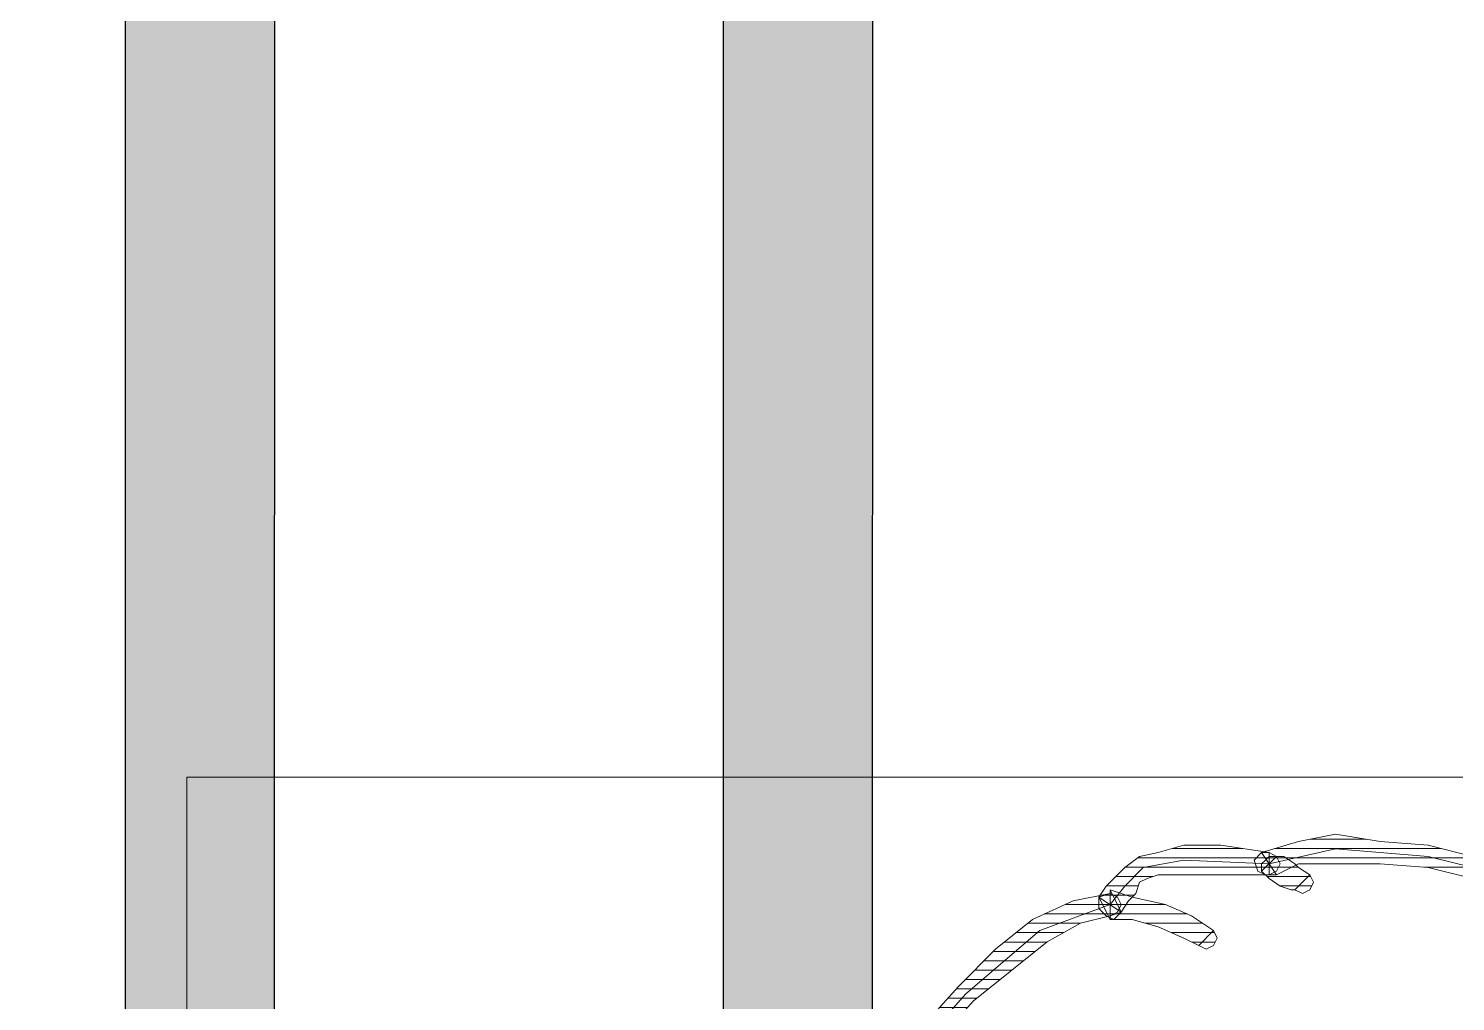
# Model space of a CAD drawing. Header units: centimetres. Extents: x 54005 to 61405, y 90310 to 94744.
# Drawn here: x 56645.34 to 56664.42, y 92062.99 to 92075.99 of the extents above; entities that cross this region are included whole.
import ezdxf

# ---------------------------------------------------------------- set-up
doc = ezdxf.new("R2010")
doc.units = ezdxf.units.CM
doc.header["$LTSCALE"] = 25
doc.layers.get('0').update_dxf_attribs({"lineweight": 0})
doc.layers.add('OC-Mutfak_Ekipman', color=252, linetype='Continuous')
pattern_1 = [(360, (-5108.51305, -673.59423), (1e-16, 0.125), [25])]

# ---------------------------------------------------------------- blocks, each defined once
blk = doc.blocks.new('ekmek')
at = {"layer": 'OC-Mutfak_Ekipman'}
h = blk.add_hatch(color=256, dxfattribs=at)
h.dxf.hatch_style = 1
h.paths.add_polyline_path([(2465.854, 3789.553, 0.414197), (2464.854, 3788.553), (2464.842, 3692.863, 0.41423), (2465.842, 3691.863, 0.414197), (2466.842, 3692.863), (2466.854, 3788.553, 0.41423)])
h.paths.add_polyline_path([(2457.854, 3789.554, 0.414197), (2456.854, 3788.554), (2456.842, 3692.864, 0.41423), (2457.842, 3691.864, 0.414197), (2458.842, 3692.864), (2458.854, 3788.554, 0.41423)])
h.paths.add_polyline_path([(2449.854, 3789.554, 0.414197), (2448.854, 3788.554), (2448.842, 3692.864, 0.41423), (2449.842, 3691.864, 0.414197), (2450.842, 3692.864), (2450.854, 3788.554, 0.41423)])
h.paths.add_polyline_path([(2441.854, 3789.555, 0.414197), (2440.854, 3788.555), (2440.842, 3692.865, 0.41423), (2441.842, 3691.865, 0.414197), (2442.842, 3692.865), (2442.854, 3788.555, 0.41423)])
h.paths.add_polyline_path([(2433.854, 3789.555, 0.414197), (2432.854, 3788.556), (2432.842, 3692.866, 0.41423), (2433.842, 3691.865, 0.414197), (2434.842, 3692.865), (2434.854, 3788.555, 0.41423)])
for p, q in [((2456.854, 3788.554), (2456.842, 3692.864)), ((2458.842, 3692.864), (2458.854, 3788.554)), ((2464.854, 3788.553), (2464.842, 3692.863)), ((2466.842, 3692.863), (2466.854, 3788.553))]:
    blk.add_line(p, q, dxfattribs=at)
blk = doc.blocks.new('by')
at = {"ltscale": 30}
h = blk.add_hatch(dxfattribs=at)
h.set_pattern_fill('DC_LINES', color=256, scale=0.1, style=0)
h.set_pattern_definition(pattern_1)
edge = h.paths.add_edge_path(flags=0)
edge.add_line((6364.836, 2248.352), (6364.736, 2248.352))
edge.add_line((6364.736, 2248.352), (6365.231, 2248.501))
edge.add_line((6365.231, 2248.501), (6365.726, 2248.6))
edge.add_line((6365.726, 2248.6), (6366.32, 2248.501))
edge.add_line((6366.32, 2248.501), (6366.963, 2248.451))
edge.add_line((6366.963, 2248.451), (6367.556, 2248.302))
edge.add_line((6367.556, 2248.302), (6368.2, 2248.153))
edge.add_line((6368.2, 2248.153), (6368.744, 2247.955))
edge.add_line((6368.744, 2247.955), (6369.139, 2247.806))
edge.add_line((6369.139, 2247.806), (6369.041, 2247.508))
edge.add_line((6369.041, 2247.508), (6368.645, 2247.657))
edge.add_line((6368.645, 2247.657), (6368.1, 2247.855))
edge.add_line((6368.1, 2247.855), (6367.556, 2248.004))
edge.add_line((6367.556, 2248.004), (6366.963, 2248.153))
edge.add_line((6366.963, 2248.153), (6366.32, 2248.203))
edge.add_line((6366.32, 2248.203), (6365.726, 2248.203))
edge.add_line((6365.726, 2248.203), (6365.231, 2248.203))
edge.add_line((6365.231, 2248.203), (6364.934, 2248.054))
edge.add_line((6364.934, 2248.054), (6364.836, 2248.054))
edge.add_line((6364.836, 2248.054), (6364.934, 2248.054))
edge.add_line((6364.934, 2248.054), (6364.786, 2248.054))
edge.add_line((6364.786, 2248.054), (6364.687, 2248.104))
edge.add_line((6364.687, 2248.104), (6364.637, 2248.253))
edge.add_line((6364.637, 2248.253), (6364.736, 2248.352))
h = blk.add_hatch(dxfattribs=at)
h.set_pattern_fill('DC_LINES', color=256, scale=0.1, style=0)
h.set_pattern_definition(pattern_1)
edge = h.paths.add_edge_path(flags=0)
edge.add_line((6369.041, 2247.508), (6368.645, 2247.657))
edge.add_line((6368.645, 2247.657), (6368.1, 2247.855))
edge.add_line((6368.1, 2247.855), (6367.556, 2248.004))
edge.add_line((6367.556, 2248.004), (6366.963, 2248.153))
edge.add_line((6366.963, 2248.153), (6366.32, 2248.203))
edge.add_line((6366.32, 2248.203), (6365.726, 2248.203))
edge.add_line((6365.726, 2248.203), (6365.231, 2248.203))
edge.add_line((6365.231, 2248.203), (6364.934, 2248.054))
edge.add_line((6364.934, 2248.054), (6364.736, 2248.352))
edge.add_line((6364.736, 2248.352), (6365.231, 2248.501))
edge.add_line((6365.231, 2248.501), (6365.726, 2248.6))
edge.add_line((6365.726, 2248.6), (6366.32, 2248.501))
edge.add_line((6366.32, 2248.501), (6366.963, 2248.451))
edge.add_line((6366.963, 2248.451), (6367.556, 2248.302))
edge.add_line((6367.556, 2248.302), (6368.2, 2248.153))
edge.add_line((6368.2, 2248.153), (6368.744, 2247.955))
edge.add_line((6368.744, 2247.955), (6369.139, 2247.806))
h = blk.add_hatch(dxfattribs=at)
h.set_pattern_fill('DC_LINES', color=256, scale=0.1, style=0)
h.set_pattern_definition(pattern_1)
edge = h.paths.add_edge_path(flags=0)
edge.add_line((6364.934, 2248.054), (6364.836, 2248.054))
edge.add_line((6364.836, 2248.054), (6364.192, 2248.054))
edge.add_line((6364.192, 2248.054), (6363.697, 2248.054))
edge.add_line((6363.697, 2248.054), (6363.351, 2248.054))
edge.add_line((6363.351, 2248.054), (6363.203, 2248.004))
edge.add_line((6363.203, 2248.004), (6363.104, 2247.955))
edge.add_line((6363.104, 2247.955), (6363.054, 2247.806))
edge.add_line((6363.054, 2247.806), (6362.955, 2247.706))
edge.add_line((6362.955, 2247.706), (6362.856, 2247.557))
edge.add_line((6362.856, 2247.557), (6362.559, 2247.756))
edge.add_line((6362.559, 2247.756), (6362.658, 2247.905))
edge.add_line((6362.658, 2247.905), (6362.758, 2248.004))
edge.add_line((6362.758, 2248.004), (6362.906, 2248.153))
edge.add_line((6362.906, 2248.153), (6363.104, 2248.302))
edge.add_line((6363.104, 2248.302), (6363.351, 2248.352))
edge.add_line((6363.351, 2248.352), (6363.697, 2248.451))
edge.add_line((6363.697, 2248.451), (6364.192, 2248.451))
edge.add_line((6364.192, 2248.451), (6364.836, 2248.352))
edge.add_line((6364.836, 2248.352), (6364.736, 2248.352))
edge.add_line((6364.736, 2248.352), (6364.836, 2248.352))
edge.add_line((6364.836, 2248.352), (6364.934, 2248.302))
edge.add_line((6364.934, 2248.302), (6364.984, 2248.203))
edge.add_line((6364.984, 2248.203), (6364.934, 2248.104))
edge.add_line((6364.934, 2248.104), (6364.836, 2248.054))
h = blk.add_hatch(dxfattribs=at)
h.set_pattern_fill('DC_LINES', color=256, scale=0.1, style=0)
h.set_pattern_definition(pattern_1)
edge = h.paths.add_edge_path(flags=0)
edge.add_line((6362.708, 2247.458), (6362.559, 2247.756))
edge.add_line((6362.559, 2247.756), (6362.658, 2247.905))
edge.add_line((6362.658, 2247.905), (6362.758, 2248.004))
edge.add_line((6362.758, 2248.004), (6362.906, 2248.153))
edge.add_line((6362.906, 2248.153), (6363.104, 2248.302))
edge.add_line((6363.104, 2248.302), (6363.351, 2248.352))
edge.add_line((6363.351, 2248.352), (6363.697, 2248.451))
edge.add_line((6363.697, 2248.451), (6364.192, 2248.451))
edge.add_line((6364.192, 2248.451), (6364.836, 2248.352))
edge.add_line((6364.836, 2248.352), (6364.836, 2248.054))
edge.add_line((6364.836, 2248.054), (6364.192, 2248.054))
edge.add_line((6364.192, 2248.054), (6363.697, 2248.054))
edge.add_line((6363.697, 2248.054), (6363.351, 2248.054))
edge.add_line((6363.351, 2248.054), (6363.203, 2248.004))
edge.add_line((6363.203, 2248.004), (6363.104, 2247.955))
edge.add_line((6363.104, 2247.955), (6363.054, 2247.806))
edge.add_line((6363.054, 2247.806), (6362.955, 2247.706))
edge.add_line((6362.955, 2247.706), (6362.856, 2247.557))
edge.add_line((6362.856, 2247.557), (6362.708, 2247.855))
edge.add_line((6362.708, 2247.855), (6362.856, 2247.557))
edge.add_line((6362.856, 2247.557), (6362.758, 2247.458))
edge.add_line((6362.758, 2247.458), (6362.658, 2247.508))
edge.add_line((6362.658, 2247.508), (6362.559, 2247.607))
edge.add_line((6362.559, 2247.607), (6362.559, 2247.756))
h = blk.add_hatch(dxfattribs=at)
h.set_pattern_fill('DC_LINES', color=256, scale=0.1, style=0)
h.set_pattern_definition(pattern_1)
edge = h.paths.add_edge_path(flags=0)
edge.add_line((6365.181, 2247.855), (6365.133, 2247.855))
edge.add_line((6365.133, 2247.855), (6364.984, 2247.905))
edge.add_line((6364.984, 2247.905), (6364.836, 2248.004))
edge.add_line((6364.836, 2248.004), (6364.736, 2248.104))
edge.add_line((6364.736, 2248.104), (6364.934, 2248.302))
edge.add_line((6364.934, 2248.302), (6365.033, 2248.302))
edge.add_line((6365.033, 2248.302), (6365.181, 2248.203))
edge.add_line((6365.181, 2248.203), (6365.231, 2248.153))
edge.add_line((6365.231, 2248.153), (6365.38, 2248.054))
h = blk.add_hatch(dxfattribs=at)
h.set_pattern_fill('DC_LINES', color=256, scale=0.1, style=0)
h.set_pattern_definition(pattern_1)
edge = h.paths.add_edge_path(flags=0)
edge.add_line((6365.38, 2248.054), (6365.429, 2247.955))
edge.add_line((6365.429, 2247.955), (6365.38, 2247.855))
edge.add_line((6365.38, 2247.855), (6365.281, 2247.806))
edge.add_line((6365.281, 2247.806), (6365.181, 2247.855))
h = blk.add_hatch(dxfattribs=at)
h.set_pattern_fill('DC_LINES', color=256, scale=0.1, style=0)
h.set_pattern_definition(pattern_1)
edge = h.paths.add_edge_path(flags=0)
edge.add_line((6362.856, 2247.557), (6362.708, 2247.508))
edge.add_line((6362.708, 2247.508), (6362.312, 2247.408))
edge.add_line((6362.312, 2247.408), (6361.867, 2247.16))
edge.add_line((6361.867, 2247.16), (6361.372, 2246.763))
edge.add_line((6361.372, 2246.763), (6360.878, 2246.365))
edge.add_line((6360.878, 2246.365), (6360.432, 2245.868))
edge.add_line((6360.432, 2245.868), (6360.086, 2245.421))
edge.add_line((6360.086, 2245.421), (6359.789, 2245.074))
edge.add_line((6359.789, 2245.074), (6359.64, 2244.875))
edge.add_line((6359.64, 2244.875), (6359.343, 2245.074))
edge.add_line((6359.343, 2245.074), (6359.492, 2245.272))
edge.add_line((6359.492, 2245.272), (6359.789, 2245.62))
edge.add_line((6359.789, 2245.62), (6360.234, 2246.067))
edge.add_line((6360.234, 2246.067), (6360.679, 2246.564))
edge.add_line((6360.679, 2246.564), (6361.175, 2247.061))
edge.add_line((6361.175, 2247.061), (6361.669, 2247.458))
edge.add_line((6361.669, 2247.458), (6362.214, 2247.706))
edge.add_line((6362.214, 2247.706), (6362.708, 2247.806))
edge.add_line((6362.708, 2247.806), (6362.559, 2247.756))
edge.add_line((6362.559, 2247.756), (6362.708, 2247.806))
edge.add_line((6362.708, 2247.806), (6362.806, 2247.756))
edge.add_line((6362.806, 2247.756), (6362.856, 2247.657))
edge.add_line((6362.856, 2247.657), (6362.806, 2247.557))
edge.add_line((6362.806, 2247.557), (6362.708, 2247.508))
h = blk.add_hatch(dxfattribs=at)
h.set_pattern_fill('DC_LINES', color=256, scale=0.1, style=0)
h.set_pattern_definition(pattern_1)
edge = h.paths.add_edge_path(flags=0)
edge.add_line((6363.895, 2247.11), (6363.697, 2247.21))
edge.add_line((6363.697, 2247.21), (6363.351, 2247.359))
edge.add_line((6363.351, 2247.359), (6363.005, 2247.458))
edge.add_line((6363.005, 2247.458), (6362.708, 2247.458))
edge.add_line((6362.708, 2247.458), (6362.708, 2247.855))
edge.add_line((6362.708, 2247.855), (6363.005, 2247.756))
edge.add_line((6363.005, 2247.756), (6363.45, 2247.657))
edge.add_line((6363.45, 2247.657), (6363.797, 2247.508))
edge.add_line((6363.797, 2247.508), (6364.093, 2247.309))
h = blk.add_hatch(dxfattribs=at)
h.set_pattern_fill('DC_LINES', color=256, scale=0.1, style=0)
h.set_pattern_definition(pattern_1)
edge = h.paths.add_edge_path(flags=0)
edge.add_line((6364.093, 2247.309), (6364.142, 2247.21))
edge.add_line((6364.142, 2247.21), (6364.093, 2247.11))
edge.add_line((6364.093, 2247.11), (6363.994, 2247.061))
edge.add_line((6363.994, 2247.061), (6363.895, 2247.11))
for p, q in [((6365.231, 2248.501, -4.505), (6365.726, 2248.6, -4.505)), ((6365.231, 2248.501, -4.505), (6365.726, 2248.6, -4.505)), ((6365.726, 2248.6, -4.505), (6366.32, 2248.501, -4.505)), ((6365.726, 2248.6, -4.505), (6366.32, 2248.501, -4.505)), ((6363.351, 2248.352, -4.505), (6363.697, 2248.451, -4.505)), ((6363.351, 2248.352, -4.505), (6363.697, 2248.451, -4.505)), ((6363.697, 2248.451, -4.505), (6364.192, 2248.451, -4.505)), ((6363.697, 2248.451, -4.505), (6364.192, 2248.451, -4.505)), ((6364.192, 2248.451, -4.505), (6364.836, 2248.352, -4.505)), ((6364.192, 2248.451, -4.505), (6364.836, 2248.352, -4.505)), ((6364.736, 2248.352, -4.505), (6365.231, 2248.501, -4.505)), ((6364.736, 2248.352, -4.505), (6365.231, 2248.501, -4.505)), ((6364.836, 2248.203, -4.505), (6365.726, 2248.402, -4.505)), ((6365.726, 2248.402, -4.505), (6366.963, 2248.302, -4.505)), ((6366.32, 2248.501, -4.505), (6366.963, 2248.451, -4.505)), ((6366.32, 2248.501, -4.505), (6366.963, 2248.451, -4.505)), ((6366.963, 2248.451, -4.505), (6367.556, 2248.302, -4.505)), ((6366.963, 2248.451, -4.505), (6367.556, 2248.302, -4.505)), ((6362.906, 2248.153, -4.505), (6363.104, 2248.302, -4.505)), ((6362.906, 2248.153, -4.505), (6363.104, 2248.302, -4.505)), ((6363.104, 2248.302, -4.505), (6363.351, 2248.352, -4.505)), ((6363.104, 2248.302, -4.505), (6363.351, 2248.352, -4.505)), ((6363.153, 2248.153, -4.505), (6363.697, 2248.253, -4.505)), ((6363.697, 2248.253, -4.505), (6364.836, 2248.203, -4.505)), ((6364.637, 2248.253, -4.505), (6364.736, 2248.352, -4.505)), ((6364.687, 2248.104, -4.505), (6364.637, 2248.253, -4.505)), ((6364.836, 2248.352, -4.505), (6364.736, 2248.352, -4.505)), ((6364.736, 2248.352, -4.505), (6364.836, 2248.352, -4.505)), ((6364.934, 2248.054, -4.505), (6364.736, 2248.352, -4.505)), ((6364.836, 2248.352, -4.505), (6364.736, 2248.352, -4.505)), ((6364.736, 2248.352, -4.505), (6364.836, 2248.352, -4.505)), ((6364.934, 2248.302, -4.505), (6364.736, 2248.104, -4.505)), ((6364.736, 2248.104, -4.505), (6364.934, 2248.302, -4.505)), ((6364.736, 2248.203, -4.505), (6364.786, 2248.253, -4.505)), ((6364.736, 2248.104, -4.505), (6364.736, 2248.203, -4.505)), ((6364.786, 2248.253, -4.505), (6364.836, 2248.302, -4.505)), ((6364.836, 2248.352, -4.505), (6364.934, 2248.302, -4.505)), ((6364.836, 2248.352, -4.505), (6364.836, 2248.054, -4.505)), ((6364.836, 2248.352, -4.505), (6364.836, 2248.352, -4.505)), ((6364.836, 2248.302, -4.505), (6364.934, 2248.302, -4.505)), ((6364.934, 2248.302, -4.505), (6364.984, 2248.203, -4.505)), ((6364.934, 2248.302, -4.505), (6365.033, 2248.302, -4.505)), ((6364.984, 2248.203, -4.505), (6364.934, 2248.104, -4.505)), ((6365.231, 2248.203, -4.505), (6364.934, 2248.054, -4.505)), ((6365.231, 2248.203, -4.505), (6364.934, 2248.054, -4.505)), ((6365.033, 2248.302, -4.505), (6365.181, 2248.203, -4.505)), ((6365.181, 2248.203, -4.505), (6365.231, 2248.153, -4.505)), ((6365.726, 2248.203, -4.505), (6365.231, 2248.203, -4.505)), ((6365.726, 2248.203, -4.505), (6365.231, 2248.203, -4.505)), ((6366.32, 2248.203, -4.505), (6365.726, 2248.203, -4.505)), ((6366.32, 2248.203, -4.505), (6365.726, 2248.203, -4.505)), ((6366.963, 2248.153, -4.505), (6366.32, 2248.203, -4.505)), ((6366.963, 2248.153, -4.505), (6366.32, 2248.203, -4.505)), ((6366.963, 2248.302, -4.505), (6368.15, 2248.004, -4.505)), ((6362.658, 2247.905, -4.505), (6362.758, 2248.004, -4.505)), ((6362.658, 2247.905, -4.505), (6362.758, 2248.004, -4.505)), ((6362.758, 2248.004, -4.505), (6362.906, 2248.153, -4.505)), ((6362.758, 2248.004, -4.505), (6362.906, 2248.153, -4.505)), ((6362.906, 2247.905, -4.505), (6363.153, 2248.153, -4.505)), ((6363.203, 2248.004, -4.505), (6363.104, 2247.955, -4.505)), ((6363.203, 2248.004, -4.505), (6363.104, 2247.955, -4.505)), ((6363.351, 2248.054, -4.505), (6363.203, 2248.004, -4.505)), ((6363.351, 2248.054, -4.505), (6363.203, 2248.004, -4.505)), ((6363.697, 2248.054, -4.505), (6363.351, 2248.054, -4.505)), ((6363.697, 2248.054, -4.505), (6363.351, 2248.054, -4.505)), ((6364.192, 2248.054, -4.505), (6363.697, 2248.054, -4.505)), ((6364.192, 2248.054, -4.505), (6363.697, 2248.054, -4.505)), ((6364.836, 2248.054, -4.505), (6364.192, 2248.054, -4.505)), ((6364.836, 2248.054, -4.505), (6364.192, 2248.054, -4.505)), ((6364.786, 2248.054, -4.505), (6364.687, 2248.104, -4.505)), ((6364.736, 2248.104, -4.505), (6364.736, 2248.104, -4.505)), ((6364.836, 2248.004, -4.505), (6364.736, 2248.104, -4.505)), ((6364.934, 2248.054, -4.505), (6364.786, 2248.054, -4.505)), ((6364.934, 2248.104, -4.505), (6364.836, 2248.054, -4.505)), ((6364.934, 2248.054, -4.505), (6364.836, 2248.054, -4.505)), ((6364.836, 2248.054, -4.505), (6364.934, 2248.054, -4.505)), ((6364.934, 2248.054, -4.505), (6364.836, 2248.054, -4.505)), ((6364.836, 2248.054, -4.505), (6364.934, 2248.054, -4.505)), ((6364.984, 2247.905, -4.505), (6364.836, 2248.004, -4.505)), ((6364.934, 2248.054, -4.505), (6364.934, 2248.054, -4.505)), ((6365.38, 2248.054, -4.505), (6365.181, 2247.855, -4.505)), ((6365.181, 2247.855, -4.505), (6365.38, 2248.054, -4.505)), ((6365.231, 2248.153, -4.505), (6365.38, 2248.054, -4.505)), ((6365.38, 2248.054, -4.505), (6365.429, 2247.955, -4.505)), ((6365.38, 2248.054, -4.505), (6365.38, 2248.054, -4.505)), ((6367.556, 2248.004, -4.505), (6366.963, 2248.153, -4.505)), ((6367.556, 2248.004, -4.505), (6366.963, 2248.153, -4.505)), ((6362.214, 2247.706, -4.505), (6362.708, 2247.806, -4.505)), ((6362.559, 2247.756, -4.505), (6362.658, 2247.905, -4.505)), ((6362.559, 2247.756, -4.505), (6362.658, 2247.905, -4.505)), ((6362.708, 2247.806, -4.505), (6362.559, 2247.756, -4.505)), ((6362.559, 2247.756, -4.505), (6362.708, 2247.806, -4.505)), ((6362.708, 2247.657, -4.505), (6362.906, 2247.905, -4.505)), ((6362.856, 2247.557, -4.505), (6362.708, 2247.855, -4.505)), ((6362.708, 2247.855, -4.505), (6362.856, 2247.557, -4.505)), ((6362.708, 2247.458, -4.505), (6362.708, 2247.855, -4.505)), ((6362.708, 2247.855, -4.505), (6363.005, 2247.756, -4.505)), ((6362.708, 2247.806, -4.505), (6362.806, 2247.756, -4.505)), ((6363.054, 2247.806, -4.505), (6362.955, 2247.706, -4.505)), ((6363.054, 2247.806, -4.505), (6362.955, 2247.706, -4.505)), ((6363.104, 2247.955, -4.505), (6363.054, 2247.806, -4.505)), ((6363.104, 2247.955, -4.505), (6363.054, 2247.806, -4.505)), ((6365.133, 2247.855, -4.505), (6364.984, 2247.905, -4.505)), ((6365.181, 2247.855, -4.505), (6365.133, 2247.855, -4.505)), ((6365.181, 2247.855, -4.505), (6365.181, 2247.855, -4.505)), ((6365.281, 2247.806, -4.505), (6365.181, 2247.855, -4.505)), ((6365.38, 2247.855, -4.505), (6365.281, 2247.806, -4.505)), ((6365.429, 2247.955, -4.505), (6365.38, 2247.855, -4.505)), ((6361.669, 2247.458, -4.505), (6362.214, 2247.706, -4.505)), ((6361.768, 2247.309, -4.505), (6362.708, 2247.657, -4.505)), ((6362.856, 2247.557, -4.505), (6362.559, 2247.756, -4.505)), ((6362.708, 2247.458, -4.505), (6362.559, 2247.756, -4.505)), ((6362.559, 2247.607, -4.505), (6362.559, 2247.756, -4.505)), ((6362.559, 2247.756, -4.505), (6362.708, 2247.458, -4.505)), ((6362.658, 2247.508, -4.505), (6362.559, 2247.607, -4.505)), ((6362.806, 2247.756, -4.505), (6362.856, 2247.657, -4.505)), ((6362.856, 2247.657, -4.505), (6362.806, 2247.557, -4.505)), ((6362.955, 2247.706, -4.505), (6362.856, 2247.557, -4.505)), ((6362.955, 2247.706, -4.505), (6362.856, 2247.557, -4.505)), ((6363.005, 2247.756, -4.505), (6363.45, 2247.657, -4.505)), ((6363.45, 2247.657, -4.505), (6363.797, 2247.508, -4.505)), ((6361.175, 2247.061, -4.505), (6361.669, 2247.458, -4.505)), ((6362.312, 2247.408, -4.505), (6361.867, 2247.16, -4.505)), ((6362.708, 2247.508, -4.505), (6362.312, 2247.408, -4.505)), ((6362.758, 2247.458, -4.505), (6362.658, 2247.508, -4.505)), ((6362.856, 2247.557, -4.505), (6362.708, 2247.508, -4.505)), ((6362.806, 2247.557, -4.505), (6362.708, 2247.508, -4.505)), ((6362.708, 2247.508, -4.505), (6362.856, 2247.557, -4.505)), ((6362.708, 2247.458, -4.505), (6362.708, 2247.458, -4.505)), ((6363.005, 2247.458, -4.505), (6362.708, 2247.458, -4.505)), ((6362.856, 2247.557, -4.505), (6362.758, 2247.458, -4.505)), ((6362.856, 2247.557, -4.505), (6362.856, 2247.557, -4.505)), ((6363.351, 2247.359, -4.505), (6363.005, 2247.458, -4.505)), ((6363.797, 2247.508, -4.505), (6364.093, 2247.309, -4.505)), ((6360.778, 2246.464, -4.505), (6361.768, 2247.309, -4.505)), ((6363.697, 2247.21, -4.505), (6363.351, 2247.359, -4.505)), ((6364.093, 2247.309, -4.505), (6363.895, 2247.11, -4.505)), ((6363.895, 2247.11, -4.505), (6364.093, 2247.309, -4.505)), ((6364.093, 2247.309, -4.505), (6364.142, 2247.21, -4.505)), ((6364.093, 2247.309, -4.505), (6364.093, 2247.309, -4.505)), ((6360.679, 2246.564, -4.505), (6361.175, 2247.061, -4.505)), ((6361.867, 2247.16, -4.505), (6361.372, 2246.763, -4.505)), ((6363.895, 2247.11, -4.505), (6363.697, 2247.21, -4.505)), ((6363.895, 2247.11, -4.505), (6363.895, 2247.11, -4.505)), ((6363.994, 2247.061, -4.505), (6363.895, 2247.11, -4.505)), ((6364.093, 2247.11, -4.505), (6363.994, 2247.061, -4.505)), ((6364.142, 2247.21, -4.505), (6364.093, 2247.11, -4.505)), ((6361.372, 2246.763, -4.505), (6360.878, 2246.365, -4.505)), ((6359.937, 2245.521, -4.505), (6360.778, 2246.464, -4.505)), ((6360.234, 2246.067, -4.505), (6360.679, 2246.564, -4.505)), ((6360.878, 2246.365, -4.505), (6360.432, 2245.868, -4.505))]:
    blk.add_line(p, q, dxfattribs=at)
at = {"ltscale": 30, "elevation": -4.505}
blk.add_lwpolyline([(6387.358, 2196.359), (6350.358, 2196.359), (6350.358, 2249.359), (6387.358, 2249.359)], close=True, dxfattribs=at)

msp = doc.modelspace()

# ---------------------------------------------------------------- block references
for name, p in [('ekmek', (54189.786, 88364.173)), ('by', (50297.096, 89816.624, 4.505))]:
    msp.add_blockref(name, p)

doc.saveas('drawing.dxf')
